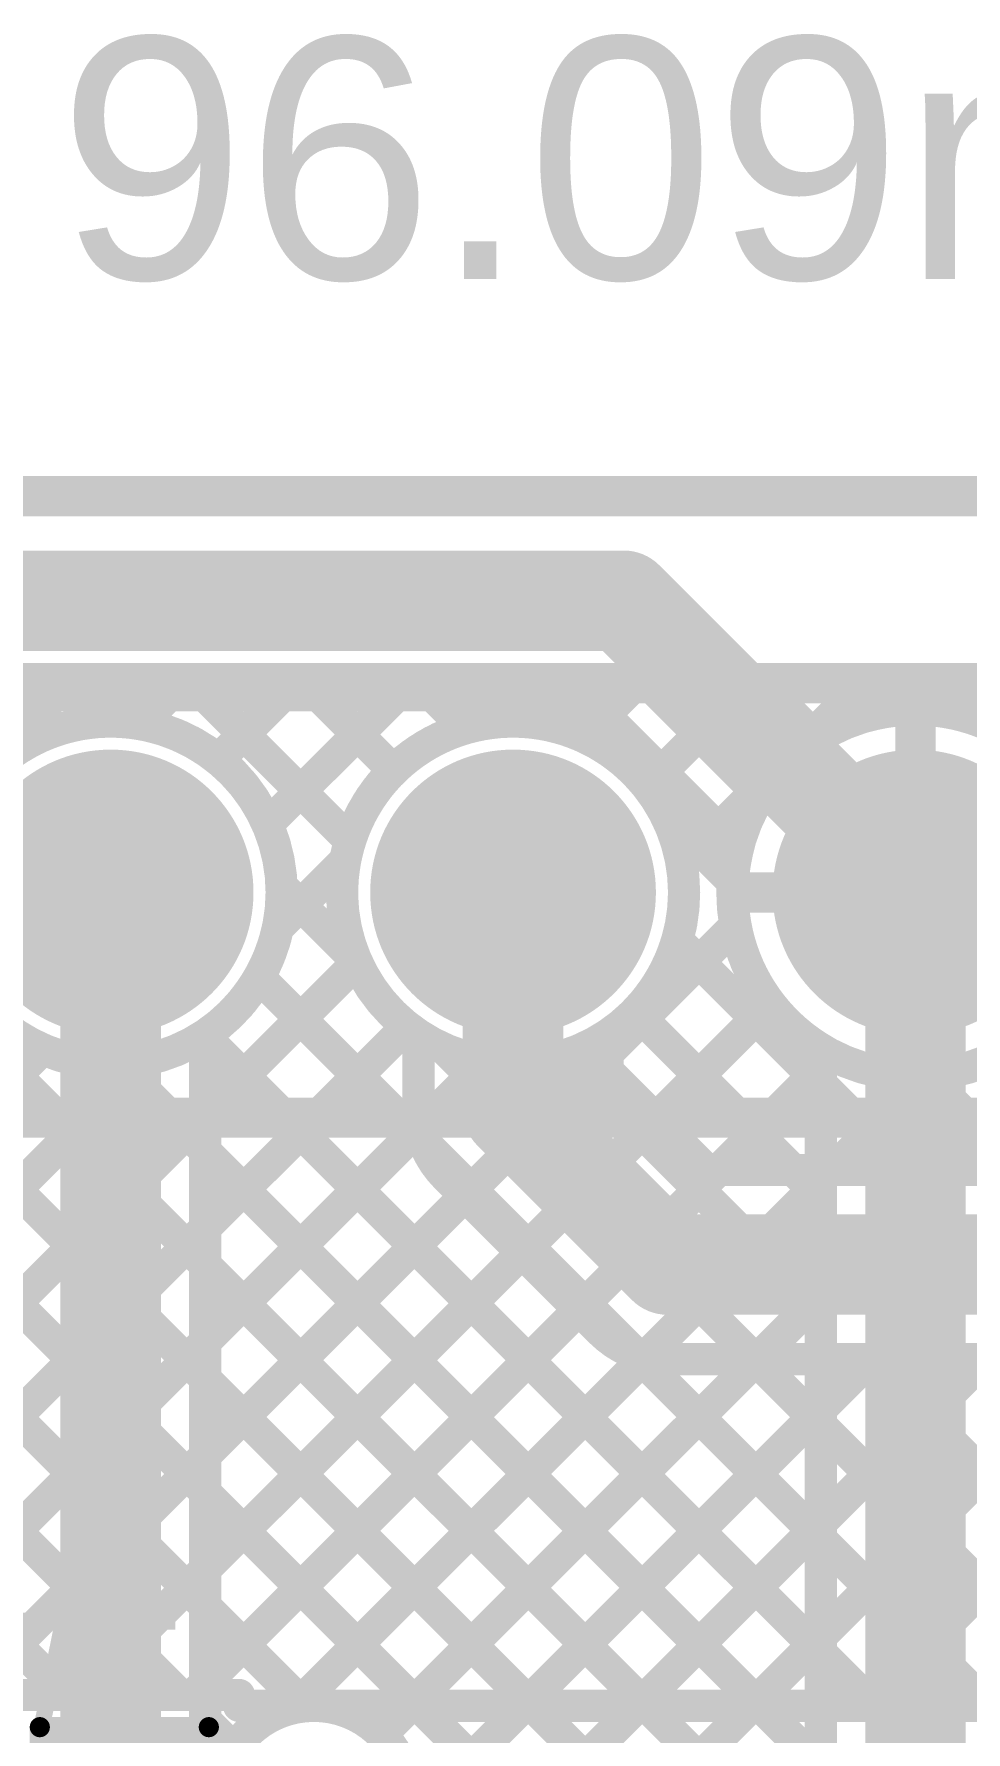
# Model space of a CAD drawing. Header units: millimetres. Extents: x -0.32 to 3.69, y -0.11 to 2.37.
# Drawn here: x 1.5745 to 1.8062, y 1.9478 to 2.3699 of the extents above; entities that cross this region are included whole.
import ezdxf

# ---------------------------------------------------------------- set-up
doc = ezdxf.new("R2010")
doc.units = ezdxf.units.MM
doc.header["$MEASUREMENT"] = 0
for name, color, linetype in [('BottomLayer', 5, 'Continuous'), ('BottomSolder', 6, 'Continuous'), ('Mechanical1', 6, 'Continuous'), ('Mechanical2', 216, 'Continuous'), ('MultiLayer', 9, 'Continuous'), ('PadHoleLayer', 156, 'Continuous'), ('TopLayer', 1, 'Continuous'), ('TopOverlay', 2, 'Continuous'), ('TopPaste', 8, 'Continuous'), ('TopSolder', 216, 'Continuous')]:
    doc.layers.add(name, color=color, linetype=linetype)
doc.styles.add('Arial', font='', dxfattribs={"height": 0.2})
doc.styles.get('Arial').set_extended_font_data('Arial')

# ---------------------------------------------------------------- blocks, each defined once
blk = doc.blocks.new('R___0603_18')
at = {"layer": 'TopLayer'}
for points in [[(-0.015, 0.0175), (-0.015, -0.0175), (-0.045, -0.0175), (-0.045, 0.0175)], [(0.045, 0.0175), (0.045, -0.0175), (0.015, -0.0175), (0.015, 0.0175)]]:
    blk.add_hatch(color=1, dxfattribs=at).paths.add_polyline_path(points)
at = {"layer": 'TopPaste'}
for points in [[(-0.015, 0.0175), (-0.015, -0.0175), (-0.045, -0.0175), (-0.045, 0.0175)], [(0.045, 0.0175), (0.045, -0.0175), (0.015, -0.0175), (0.015, 0.0175)]]:
    blk.add_hatch(color=8, dxfattribs=at).paths.add_polyline_path(points)
at = {"layer": 'TopSolder'}
for points in [[(-0.011, 0.0215), (-0.011, -0.0215), (-0.049, -0.0215), (-0.049, 0.0215)], [(0.049, 0.0215), (0.049, -0.0215), (0.011, -0.0215), (0.011, 0.0215)]]:
    blk.add_hatch(color=216, dxfattribs=at).paths.add_polyline_path(points)
at = {"layer": 'TopOverlay', "const_width": 0.005}
for points in [[(-0.048, 0.021), (-0.048, -0.021)], [(-0.048, 0.021), (0.048, 0.021)], [(0.048, 0.021), (0.048, -0.021)], [(-0.048, -0.021), (0.048, -0.021)]]:
    blk.add_lwpolyline(points, dxfattribs=at)
at = {"layer": 'TopOverlay', "const_width": 0.0025}
for points in [[(-0.04925, 0.021, 1), (-0.04675, 0.021, 1)], [(-0.04925, 0.021, 1), (-0.04675, 0.021, 1)], [(0.04675, 0.021, 1), (0.04925, 0.021, 1)], [(0.04675, 0.021, 1), (0.04925, 0.021, 1)], [(-0.04925, -0.021, 1), (-0.04675, -0.021, 1)], [(-0.04925, -0.021, 1), (-0.04675, -0.021, 1)], [(0.04675, -0.021, 1), (0.04925, -0.021, 1)], [(0.04675, -0.021, 1), (0.04925, -0.021, 1)]]:
    blk.add_lwpolyline(points, format="xyb", close=True, dxfattribs=at)
blk = doc.blocks.new('PPPC161LFBN_RC__48')
at = {"layer": 'BottomLayer'}
h = blk.add_hatch(color=5, dxfattribs=at)
edge = h.paths.add_edge_path()
edge.add_arc((0.55, 0), 0.0315, 0, 360)
h = blk.add_hatch(color=5, dxfattribs=at)
edge = h.paths.add_edge_path()
edge.add_arc((0.65, 0), 0.0315, 0, 360)
h = blk.add_hatch(color=5, dxfattribs=at)
edge = h.paths.add_edge_path()
edge.add_arc((0.75, 0), 0.0315, 0, 360)
at = {"layer": 'BottomSolder'}
h = blk.add_hatch(color=6, dxfattribs=at)
edge = h.paths.add_edge_path()
edge.add_arc((0.55, 0), 0.0355, 0, 360)
h = blk.add_hatch(color=6, dxfattribs=at)
edge = h.paths.add_edge_path()
edge.add_arc((0.65, 0), 0.0355, 0, 360)
h = blk.add_hatch(color=6, dxfattribs=at)
edge = h.paths.add_edge_path()
edge.add_arc((0.75, 0), 0.0355, 0, 360)
at = {"layer": 'MultiLayer'}
h = blk.add_hatch(color=9, dxfattribs=at)
edge = h.paths.add_edge_path()
edge.add_arc((0.55, 0), 0.0315, 0, 360)
h = blk.add_hatch(color=9, dxfattribs=at)
edge = h.paths.add_edge_path()
edge.add_arc((0.65, 0), 0.0315, 0, 360)
h = blk.add_hatch(color=9, dxfattribs=at)
edge = h.paths.add_edge_path()
edge.add_arc((0.75, 0), 0.0315, 0, 360)
at = {"layer": 'PadHoleLayer'}
h = blk.add_hatch(color=156, dxfattribs=at)
edge = h.paths.add_edge_path()
edge.add_arc((0.55, 0), 0.01772, 0, 360)
h = blk.add_hatch(color=156, dxfattribs=at)
edge = h.paths.add_edge_path()
edge.add_arc((0.65, 0), 0.01772, 0, 360)
h = blk.add_hatch(color=156, dxfattribs=at)
edge = h.paths.add_edge_path()
edge.add_arc((0.75, 0), 0.01772, 0, 360)
at = {"layer": 'TopLayer'}
h = blk.add_hatch(color=1, dxfattribs=at)
edge = h.paths.add_edge_path()
edge.add_arc((0.55, 0), 0.0315, 0, 360)
h = blk.add_hatch(color=1, dxfattribs=at)
edge = h.paths.add_edge_path()
edge.add_arc((0.65, 0), 0.0315, 0, 360)
h = blk.add_hatch(color=1, dxfattribs=at)
edge = h.paths.add_edge_path()
edge.add_arc((0.75, 0), 0.0315, 0, 360)
at = {"layer": 'TopSolder'}
h = blk.add_hatch(color=216, dxfattribs=at)
edge = h.paths.add_edge_path()
edge.add_arc((0.55, 0), 0.0355, 0, 360)
h = blk.add_hatch(color=216, dxfattribs=at)
edge = h.paths.add_edge_path()
edge.add_arc((0.65, 0), 0.0355, 0, 360)
h = blk.add_hatch(color=216, dxfattribs=at)
edge = h.paths.add_edge_path()
edge.add_arc((0.75, 0), 0.0355, 0, 360)
at = {"layer": 'TopOverlay', "const_width": 0.01}
for points in [[(0.005, 0.052), (0.816, 0.052)], [(-0.801, -0.056), (0.815, -0.056)]]:
    blk.add_lwpolyline(points, dxfattribs=at)

msp = doc.modelspace()

# ---------------------------------------------------------------- linework, layer by layer
at = {"layer": 'BottomLayer'}
for points, const_width in [([(0.09279, 2.208), (1.851, 2.208)], 0.008), ([(1.5358, 2.16149), (1.58231, 2.208)], 0.008), ([(1.55787, 2.208), (1.57249, 2.19338)], 0.008), ([(1.58615, 2.208), (1.59519, 2.19897)], 0.008), ([(1.60095, 2.19836), (1.6106, 2.208)], 0.008), ([(1.61444, 2.208), (1.65309, 2.16935)], 0.008), ([(1.62038, 2.1895), (1.63888, 2.208)], 0.008), ([(1.63258, 2.17342), (1.66717, 2.208)], 0.008), ([(1.64272, 2.208), (1.66386, 2.18686)], 0.008), ([(1.67101, 2.208), (1.68171, 2.1973)], 0.008), ([(1.68571, 2.19826), (1.69545, 2.208)], 0.008), ([(1.69929, 2.208), (1.71296, 2.19433)], 0.008), ([(1.711, 2.19527), (1.72374, 2.208)], 0.008), ([(1.72691, 2.18289), (1.75202, 2.208)], 0.008), ([(1.72758, 2.208), (1.755, 2.18058)], 0.008), ([(1.73556, 2.16325), (1.7803, 2.208)], 0.008), ([(1.75586, 2.208), (1.76905, 2.19481)], 0.008), ([(1.78414, 2.208), (1.79027, 2.20187)], 0.008), ([(1.80183, 2.20124), (1.80859, 2.208)], 0.008), ([(1.7936, 2.1565), (1.7936, 2.198)], 0.01), ([(1.73143, 2.17586), (1.74818, 2.15911)], 0.008), ([(1.5936, 1.87277), (1.5936, 2.1565)], 0.025), ([(1.63518, 2.14773), (1.65184, 2.16439)], 0.008), ([(1.6936, 2.1024), (1.6936, 2.1565)], 0.025), ([(1.63607, 2.15809), (1.65465, 2.1395)], 0.008), ([(1.7521, 2.1565), (1.7936, 2.1565)], 0.01), ([(1.7936, 2.1565), (1.8351, 2.1565)], 0.01), ([(1.7936, 2.115), (1.7936, 2.1565)], 0.01), ([(1.7171, 2.11651), (1.74886, 2.14827)], 0.008), ([(1.7344, 2.14461), (1.79151, 2.0875)], 0.008), ([(1.6171, 2.10136), (1.65483, 2.1391)], 0.008), ([(1.80123, 2.0875), (1.851, 2.13727)], 0.008), ([(1.63048, 2.13539), (1.67152, 2.09435)], 0.008), ([(1.72905, 2.10018), (1.75758, 2.12871)], 0.008), ([(1.72396, 2.12676), (1.76322, 2.0875)], 0.008), ([(1.6171, 2.07308), (1.66721, 2.12319)], 0.008), ([(1.6171, 1.89848), (1.6171, 2.12109)], 0.008), ([(1.6171, 2.12049), (1.78329, 1.9543)], 0.008), ([(1.6701, 2.1024), (1.6701, 2.12109)], 0.008), ([(1.7171, 2.11213), (1.7171, 2.12109)], 0.008), ([(1.74466, 2.0875), (1.77306, 2.1159)], 0.008), ([(1.6936, 2.1024), (1.732, 2.064)], 0.025), ([(1.7171, 2.11213), (1.74173, 2.0875)], 0.008), ([(1.77294, 2.0875), (1.79654, 2.1111)], 0.008), ([(1.79621, 2.11108), (1.81979, 2.0875)], 0.008), ([(1.6171, 2.0448), (1.67048, 2.09818)], 0.008), ([(1.6171, 2.0922), (1.755, 1.9543)], 0.008), ([(1.677, 2.08577), (1.71537, 2.0474)], 0.008), ([(1.74173, 2.0875), (1.851, 2.0875)], 0.008), ([(1.6171, 2.01651), (1.68168, 2.08109)], 0.008), ([(1.732, 2.064), (1.8745, 2.064)], 0.025), ([(1.6171, 1.98823), (1.69582, 2.06695)], 0.008), ([(1.6171, 2.06392), (1.72672, 1.9543)], 0.008), ([(1.6171, 1.95994), (1.70996, 2.0528)], 0.008), ([(1.63923, 1.95379), (1.72658, 2.04113)], 0.008), ([(1.66803, 1.9543), (1.75423, 2.0405)], 0.008), ([(1.69631, 1.9543), (1.78251, 2.0405)], 0.008), ([(1.72395, 2.04192), (1.81157, 1.9543)], 0.008), ([(1.72459, 1.9543), (1.81079, 2.0405)], 0.008), ([(1.732, 2.0405), (1.851, 2.0405)], 0.008), ([(1.75288, 1.9543), (1.83908, 2.0405)], 0.008), ([(1.75365, 2.0405), (1.83985, 1.9543)], 0.008), ([(1.78194, 2.0405), (1.86814, 1.9543)], 0.008), ([(1.6171, 2.03563), (1.69843, 1.9543)], 0.008), ([(1.78116, 1.9543), (1.85986, 2.033)], 0.008), ([(1.80945, 1.9543), (1.88815, 2.033)], 0.008), ([(1.6171, 2.00735), (1.67015, 1.9543)], 0.008), ([(1.6171, 1.97906), (1.64196, 1.9542)], 0.008), ([(1.6171, 1.95078), (1.62435, 1.94353)], 0.008), ([(1.6441, 1.9543), (1.95807, 1.9543)], 0.008)]:
    msp.add_lwpolyline(points, dxfattribs=dict(at, const_width=const_width))
for points, const_width in [([(1.58031, 2.208, 1), (1.58431, 2.208, 1)], 0.004), ([(1.58415, 2.208, 1), (1.58815, 2.208, 1)], 0.004), ([(1.6086, 2.208, 1), (1.6126, 2.208, 1)], 0.004), ([(1.61244, 2.208, 1), (1.61644, 2.208, 1)], 0.004), ([(1.63688, 2.208, 1), (1.64088, 2.208, 1)], 0.004), ([(1.64072, 2.208, 1), (1.64472, 2.208, 1)], 0.004), ([(1.66517, 2.208, 1), (1.66917, 2.208, 1)], 0.004), ([(1.66901, 2.208, 1), (1.67301, 2.208, 1)], 0.004), ([(1.69345, 2.208, 1), (1.69745, 2.208, 1)], 0.004), ([(1.69729, 2.208, 1), (1.70129, 2.208, 1)], 0.004), ([(1.72174, 2.208, 1), (1.72574, 2.208, 1)], 0.004), ([(1.72558, 2.208, 1), (1.72958, 2.208, 1)], 0.004), ([(1.75002, 2.208, 1), (1.75402, 2.208, 1)], 0.004), ([(1.75386, 2.208, 1), (1.75786, 2.208, 1)], 0.004), ([(1.7783, 2.208, 1), (1.7823, 2.208, 1)], 0.004), ([(1.78214, 2.208, 1), (1.78614, 2.208, 1)], 0.004), ([(1.80659, 2.208, 1), (1.81059, 2.208, 1)], 0.004), ([(1.8391, 2.1565, 1), (1.7481, 2.1565, 1)], 0.008), ([(1.78827, 2.20187, 1), (1.79227, 2.20187, 1)], 0.004), ([(1.79983, 2.20124, 1), (1.80383, 2.20124, 1)], 0.004), ([(1.59319, 2.19897, 1), (1.59719, 2.19897, 1)], 0.004), ([(1.59895, 2.19836, 1), (1.60295, 2.19836, 1)], 0.004), ([(1.67971, 2.1973, 1), (1.68371, 2.1973, 1)], 0.004), ([(1.68371, 2.19826, 1), (1.68771, 2.19826, 1)], 0.004), ([(1.709, 2.19527, 1), (1.713, 2.19527, 1)], 0.004), ([(1.7911, 2.198, 1), (1.7961, 2.198, 1)], 0.005), ([(1.57049, 2.19338, 1), (1.57449, 2.19338, 1)], 0.004), ([(1.71096, 2.19433, 1), (1.71496, 2.19433, 1)], 0.004), ([(1.76705, 2.19481, 1), (1.77105, 2.19481, 1)], 0.004), ([(1.61838, 2.1895, 1), (1.62238, 2.1895, 1)], 0.004), ([(1.66186, 2.18686, 1), (1.66586, 2.18686, 1)], 0.004), ([(1.72491, 2.18289, 1), (1.72891, 2.18289, 1)], 0.004), ([(1.753, 2.18058, 1), (1.757, 2.18058, 1)], 0.004), ([(1.72943, 2.17586, 1), (1.73343, 2.17586, 1)], 0.004), ([(1.63058, 2.17342, 1), (1.63458, 2.17342, 1)], 0.004), ([(1.65109, 2.16935, 1), (1.65509, 2.16935, 1)], 0.004), ([(1.58735, 2.1565, 1), (1.59985, 2.1565, 1)], 0.0125), ([(1.64984, 2.16439, 1), (1.65384, 2.16439, 1)], 0.004), ([(1.68735, 2.1565, 1), (1.69985, 2.1565, 1)], 0.0125), ([(1.73356, 2.16325, 1), (1.73756, 2.16325, 1)], 0.004), ([(1.63407, 2.15809, 1), (1.63807, 2.15809, 1)], 0.004), ([(1.74618, 2.15911, 1), (1.75018, 2.15911, 1)], 0.004), ([(1.7496, 2.1565, 1), (1.7546, 2.1565, 1)], 0.005), ([(1.7911, 2.1565, 1), (1.7961, 2.1565, 1)], 0.005), ([(1.7911, 2.1565, 1), (1.7961, 2.1565, 1)], 0.005), ([(1.7911, 2.1565, 1), (1.7961, 2.1565, 1)], 0.005), ([(1.7911, 2.1565, 1), (1.7961, 2.1565, 1)], 0.005), ([(1.6341, 2.1565, 1), (1.6381, 2.1565, 1)], 0.004), ([(1.6341, 2.1565, 1), (1.6381, 2.1565, 1)], 0.004), ([(1.7341, 2.1565, 1), (1.7381, 2.1565, 1)], 0.004), ([(1.7341, 2.1565, 1), (1.7381, 2.1565, 1)], 0.004), ([(1.7461, 2.1565, 1), (1.7501, 2.1565, 1)], 0.004), ([(1.63318, 2.14773, 1), (1.63718, 2.14773, 1)], 0.004), ([(1.7324, 2.14461, 1), (1.7364, 2.14461, 1)], 0.004), ([(1.74686, 2.14827, 1), (1.75086, 2.14827, 1)], 0.004), ([(1.65265, 2.1395, 1), (1.65665, 2.1395, 1)], 0.004), ([(1.65283, 2.1391, 1), (1.65683, 2.1391, 1)], 0.004), ([(1.62848, 2.13539, 1), (1.63248, 2.13539, 1)], 0.004), ([(1.75558, 2.12871, 1), (1.75958, 2.12871, 1)], 0.004), ([(1.72196, 2.12676, 1), (1.72596, 2.12676, 1)], 0.004), ([(1.6151, 2.12109, 1), (1.6191, 2.12109, 1)], 0.004), ([(1.6151, 2.12109, 1), (1.6191, 2.12109, 1)], 0.004), ([(1.6151, 2.12049, 1), (1.6191, 2.12049, 1)], 0.004), ([(1.66521, 2.12319, 1), (1.66921, 2.12319, 1)], 0.004), ([(1.6681, 2.12109, 1), (1.6721, 2.12109, 1)], 0.004), ([(1.6681, 2.12109, 1), (1.6721, 2.12109, 1)], 0.004), ([(1.7151, 2.12109, 1), (1.7191, 2.12109, 1)], 0.004), ([(1.7151, 2.12109, 1), (1.7191, 2.12109, 1)], 0.004), ([(1.7151, 2.11651, 1), (1.7191, 2.11651, 1)], 0.004), ([(1.77106, 2.1159, 1), (1.77506, 2.1159, 1)], 0.004), ([(1.7911, 2.115, 1), (1.7961, 2.115, 1)], 0.005), ([(1.68735, 2.1024, 1), (1.69985, 2.1024, 1)], 0.0125), ([(1.68735, 2.1024, 1), (1.69985, 2.1024, 1)], 0.0125), ([(1.7151, 2.11213, 1), (1.7191, 2.11213, 1)], 0.004), ([(1.7151, 2.11213, 1), (1.7191, 2.11213, 1)], 0.004), ([(1.79421, 2.11108, 1), (1.79821, 2.11108, 1)], 0.004), ([(1.79454, 2.1111, 1), (1.79854, 2.1111, 1)], 0.004), ([(1.6681, 2.1024, 1), (1.6721, 2.1024, 1)], 0.004), ([(1.6681, 2.1024, 1), (1.6721, 2.1024, 1)], 0.004), ([(1.6681, 2.1024, 1), (1.6721, 2.1024, 1)], 0.004), ([(1.6151, 2.10136, 1), (1.6191, 2.10136, 1)], 0.004), ([(1.66848, 2.09818, 1), (1.67248, 2.09818, 1)], 0.004), ([(1.72705, 2.10018, 1), (1.73105, 2.10018, 1)], 0.004), ([(1.66952, 2.09435, 1), (1.67352, 2.09435, 1)], 0.004), ([(1.6151, 2.0922, 1), (1.6191, 2.0922, 1)], 0.004), ([(1.67498, 2.08578, 1), (1.67898, 2.08578, 1)], 0.004), ([(1.675, 2.08577, 1), (1.679, 2.08577, 1)], 0.004), ([(1.675, 2.08577, 1), (1.679, 2.08577, 1)], 0.004), ([(1.73973, 2.0875, 1), (1.74373, 2.0875, 1)], 0.004), ([(1.73973, 2.0875, 1), (1.74373, 2.0875, 1)], 0.004), ([(1.74266, 2.0875, 1), (1.74666, 2.0875, 1)], 0.004), ([(1.76122, 2.0875, 1), (1.76522, 2.0875, 1)], 0.004), ([(1.77094, 2.0875, 1), (1.77494, 2.0875, 1)], 0.004), ([(1.78951, 2.0875, 1), (1.79351, 2.0875, 1)], 0.004), ([(1.79923, 2.0875, 1), (1.80323, 2.0875, 1)], 0.004), ([(1.67968, 2.08109, 1), (1.68368, 2.08109, 1)], 0.004), ([(1.6151, 2.07308, 1), (1.6191, 2.07308, 1)], 0.004), ([(1.72575, 2.064, 1), (1.73825, 2.064, 1)], 0.0125), ([(1.72575, 2.064, 1), (1.73825, 2.064, 1)], 0.0125), ([(1.69382, 2.06695, 1), (1.69782, 2.06695, 1)], 0.004), ([(1.6151, 2.06392, 1), (1.6191, 2.06392, 1)], 0.004), ([(1.70796, 2.0528, 1), (1.71196, 2.0528, 1)], 0.004), ([(1.6151, 2.0448, 1), (1.6191, 2.0448, 1)], 0.004), ([(1.71337, 2.0474, 1), (1.71737, 2.0474, 1)], 0.004), ([(1.71337, 2.0474, 1), (1.71737, 2.0474, 1)], 0.004), ([(1.71338, 2.04738, 1), (1.71738, 2.04738, 1)], 0.004), ([(1.72195, 2.04192, 1), (1.72595, 2.04192, 1)], 0.004), ([(1.72458, 2.04113, 1), (1.72858, 2.04113, 1)], 0.004), ([(1.73, 2.0405, 1), (1.734, 2.0405, 1)], 0.004), ([(1.73, 2.0405, 1), (1.734, 2.0405, 1)], 0.004), ([(1.73, 2.0405, 1), (1.734, 2.0405, 1)], 0.004), ([(1.75165, 2.0405, 1), (1.75565, 2.0405, 1)], 0.004), ([(1.75223, 2.0405, 1), (1.75623, 2.0405, 1)], 0.004), ([(1.77994, 2.0405, 1), (1.78394, 2.0405, 1)], 0.004), ([(1.78051, 2.0405, 1), (1.78451, 2.0405, 1)], 0.004), ([(1.6151, 2.03563, 1), (1.6191, 2.03563, 1)], 0.004), ([(1.6151, 2.01651, 1), (1.6191, 2.01651, 1)], 0.004), ([(1.6151, 2.00735, 1), (1.6191, 2.00735, 1)], 0.004), ([(1.6151, 1.98823, 1), (1.6191, 1.98823, 1)], 0.004), ([(1.6151, 1.97906, 1), (1.6191, 1.97906, 1)], 0.004), ([(1.6151, 1.95994, 1), (1.6191, 1.95994, 1)], 0.004), ([(1.6151, 1.95078, 1), (1.6191, 1.95078, 1)], 0.004), ([(1.63723, 1.95379, 1), (1.64123, 1.95379, 1)], 0.004), ([(1.63996, 1.9542, 1), (1.64396, 1.9542, 1)], 0.004), ([(1.6421, 1.9543, 1), (1.6461, 1.9543, 1)], 0.004), ([(1.6421, 1.9543, 1), (1.6461, 1.9543, 1)], 0.004), ([(1.66603, 1.9543, 1), (1.67003, 1.9543, 1)], 0.004), ([(1.66815, 1.9543, 1), (1.67215, 1.9543, 1)], 0.004), ([(1.69431, 1.9543, 1), (1.69831, 1.9543, 1)], 0.004), ([(1.69643, 1.9543, 1), (1.70043, 1.9543, 1)], 0.004), ([(1.72259, 1.9543, 1), (1.72659, 1.9543, 1)], 0.004), ([(1.72472, 1.9543, 1), (1.72872, 1.9543, 1)], 0.004), ([(1.75088, 1.9543, 1), (1.75488, 1.9543, 1)], 0.004), ([(1.753, 1.9543, 1), (1.757, 1.9543, 1)], 0.004), ([(1.77916, 1.9543, 1), (1.78316, 1.9543, 1)], 0.004), ([(1.78129, 1.9543, 1), (1.78529, 1.9543, 1)], 0.004), ([(1.80745, 1.9543, 1), (1.81145, 1.9543, 1)], 0.004)]:
    msp.add_lwpolyline(points, format="xyb", close=True, dxfattribs=dict(at, const_width=const_width))
at = {"layer": 'BottomLayer', "const_width": 0.008}
for points in [[(1.5701, 2.12109, -1.671333), (1.6361, 2.1565)], [(1.6701, 2.12109, -1.671333), (1.7361, 2.1565)], [(1.6361, 2.1565, -0.25131), (1.6171, 2.12109)], [(1.7361, 2.1565, -0.25131), (1.7171, 2.12109)], [(1.67698, 2.08578, -0.198912), (1.6701, 2.1024)], [(1.677, 2.08577, -0.199188), (1.6701, 2.1024)], [(1.732, 2.0405, -0.199188), (1.71537, 2.0474)], [(1.732, 2.0405, -0.198912), (1.71538, 2.04738)], [(1.6441, 1.9073, -1), (1.6441, 1.9543)]]:
    msp.add_lwpolyline(points, format="xyb", dxfattribs=at)
at = {"layer": 'Mechanical2', "const_width": 0.01}
msp.add_lwpolyline([(-0.1, 2.255), (3.325, 2.255)], dxfattribs=at)
at = {"layer": 'TopLayer'}
for points, const_width in [([(0.7661, 2.229), (1.7211, 2.229)], 0.025), ([(1.7211, 2.229), (1.7936, 2.1565)], 0.025), ([(1.77533, 2.208), (3.13221, 2.208)], 0.008), ([(1.77533, 2.208), (1.78267, 2.20066)], 0.008), ([(1.77782, 2.20551), (1.7803, 2.208)], 0.008), ([(1.78414, 2.208), (1.79027, 2.20187)], 0.008), ([(1.80183, 2.20124), (1.80859, 2.208)], 0.008), ([(0.77583, 2.2055), (1.71137, 2.2055)], 0.008), ([(1.5358, 2.16149), (1.57981, 2.2055)], 0.008), ([(1.56037, 2.2055), (1.57249, 2.19338)], 0.008), ([(1.58865, 2.2055), (1.59519, 2.19897)], 0.008), ([(1.60095, 2.19836), (1.6081, 2.2055)], 0.008), ([(1.61694, 2.2055), (1.65309, 2.16935)], 0.008), ([(1.62038, 2.1895), (1.63638, 2.2055)], 0.008), ([(1.63258, 2.17342), (1.66467, 2.2055)], 0.008), ([(1.64522, 2.2055), (1.66386, 2.18686)], 0.008), ([(1.67351, 2.2055), (1.68171, 2.1973)], 0.008), ([(1.68571, 2.19826), (1.69295, 2.2055)], 0.008), ([(1.70179, 2.2055), (1.71296, 2.19433)], 0.008), ([(1.71137, 2.2055), (1.74944, 2.16743)], 0.008), ([(1.711, 2.19527), (1.7163, 2.20057)], 0.008), ([(1.7936, 2.1565), (1.7936, 2.198)], 0.01), ([(1.72691, 2.18289), (1.73044, 2.18642)], 0.008), ([(1.73143, 2.17586), (1.74818, 2.15911)], 0.008), ([(1.73556, 2.16325), (1.74459, 2.17228)], 0.008), ([(1.63518, 2.14773), (1.65184, 2.16439)], 0.008), ([(1.7936, 1.87087), (1.7936, 2.1565)], 0.025), ([(1.63607, 2.15809), (1.65465, 2.1395)], 0.008), ([(1.7521, 2.1565), (1.7936, 2.1565)], 0.01), ([(1.7936, 2.1565), (1.8351, 2.1565)], 0.01), ([(1.53483, 2.14619), (1.7701, 1.91092)], 0.008), ([(1.55509, 1.9545), (1.74886, 2.14827)], 0.008), ([(1.7344, 2.14461), (1.7701, 2.10891)], 0.008), ([(1.4312, 2.13669), (1.61088, 1.957)], 0.008), ([(1.47024, 1.9545), (1.65483, 2.1391)], 0.008), ([(1.63048, 2.13539), (1.7701, 1.99577)], 0.008), ([(1.52494, 2.1278), (1.7701, 1.88263)], 0.008), ([(1.58587, 1.957), (1.75758, 2.12871)], 0.008), ([(1.72396, 2.12676), (1.7701, 2.08062)], 0.008), ([(1.41794, 2.12166), (1.5826, 1.957)], 0.008), ([(1.49852, 1.9545), (1.66721, 2.12319)], 0.008), ([(1.61673, 2.12085), (1.7701, 1.96749)], 0.008), ([(1.41617, 1.957), (1.57668, 2.11752)], 0.008), ([(1.47989, 2.11628), (1.64186, 1.9543)], 0.008), ([(1.50795, 2.1165), (2.19411, 1.43034)], 0.008), ([(1.6766, 2.11755), (1.7701, 2.02405)], 0.008), ([(1.70645, 2.11599), (1.7701, 2.05234)], 0.008), ([(1.7701, 1.88155), (1.7701, 2.11754)], 0.008), ([(1.44195, 1.9545), (1.60237, 2.11492)], 0.008), ([(1.5268, 1.9545), (1.68685, 2.11454)], 0.008), ([(1.59527, 2.11404), (1.7701, 1.9392)], 0.008), ([(1.61416, 1.957), (1.7701, 2.11294)], 0.008), ([(1.63974, 1.9543), (1.7701, 2.08466)], 0.008), ([(1.66093, 1.9472), (1.7701, 2.05637)], 0.008), ([(1.66683, 1.92482), (1.7701, 2.02809)], 0.008), ([(1.6255, 1.85521), (1.7701, 1.99981)], 0.008), ([(1.58558, 1.787), (1.7701, 1.97152)], 0.008), ([(1.5685, 1.957), (1.6255, 1.957)], 0.008), ([(1.6255, 1.9543), (1.6441, 1.9543)], 0.008)]:
    msp.add_lwpolyline(points, dxfattribs=dict(at, const_width=const_width))
for points, const_width in [([(1.71485, 2.229, 1), (1.72735, 2.229, 1)], 0.0125), ([(1.71485, 2.229, 1), (1.72735, 2.229, 1)], 0.0125), ([(1.77333, 2.208, 1), (1.77733, 2.208, 1)], 0.004), ([(1.77333, 2.208, 1), (1.77733, 2.208, 1)], 0.004), ([(1.7783, 2.208, 1), (1.7823, 2.208, 1)], 0.004), ([(1.78214, 2.208, 1), (1.78614, 2.208, 1)], 0.004), ([(1.80659, 2.208, 1), (1.81059, 2.208, 1)], 0.004), ([(1.57781, 2.2055, 1), (1.58181, 2.2055, 1)], 0.004), ([(1.58665, 2.2055, 1), (1.59065, 2.2055, 1)], 0.004), ([(1.6061, 2.2055, 1), (1.6101, 2.2055, 1)], 0.004), ([(1.61494, 2.2055, 1), (1.61894, 2.2055, 1)], 0.004), ([(1.63438, 2.2055, 1), (1.63838, 2.2055, 1)], 0.004), ([(1.64322, 2.2055, 1), (1.64722, 2.2055, 1)], 0.004), ([(1.66267, 2.2055, 1), (1.66667, 2.2055, 1)], 0.004), ([(1.67151, 2.2055, 1), (1.67551, 2.2055, 1)], 0.004), ([(1.69095, 2.2055, 1), (1.69495, 2.2055, 1)], 0.004), ([(1.69979, 2.2055, 1), (1.70379, 2.2055, 1)], 0.004), ([(1.70937, 2.2055, 1), (1.71337, 2.2055, 1)], 0.004), ([(1.70937, 2.2055, 1), (1.71337, 2.2055, 1)], 0.004), ([(1.77582, 2.20551, 1), (1.77982, 2.20551, 1)], 0.004), ([(1.7143, 2.20057, 1), (1.7183, 2.20057, 1)], 0.004), ([(1.78067, 2.20066, 1), (1.78467, 2.20066, 1)], 0.004), ([(1.78067, 2.20066, 1), (1.78467, 2.20066, 1)], 0.004), ([(1.78827, 2.20187, 1), (1.79227, 2.20187, 1)], 0.004), ([(1.79983, 2.20124, 1), (1.80383, 2.20124, 1)], 0.004), ([(1.6361, 2.1565, 1), (1.5511, 2.1565, 1)], 0.008), ([(1.59319, 2.19897, 1), (1.59719, 2.19897, 1)], 0.004), ([(1.59895, 2.19836, 1), (1.60295, 2.19836, 1)], 0.004), ([(1.7361, 2.1565, 1), (1.6511, 2.1565, 1)], 0.008), ([(1.67971, 2.1973, 1), (1.68371, 2.1973, 1)], 0.004), ([(1.68371, 2.19826, 1), (1.68771, 2.19826, 1)], 0.004), ([(1.709, 2.19527, 1), (1.713, 2.19527, 1)], 0.004), ([(1.7911, 2.198, 1), (1.7961, 2.198, 1)], 0.005), ([(1.57049, 2.19338, 1), (1.57449, 2.19338, 1)], 0.004), ([(1.71096, 2.19433, 1), (1.71496, 2.19433, 1)], 0.004), ([(1.61838, 2.1895, 1), (1.62238, 2.1895, 1)], 0.004), ([(1.66186, 2.18686, 1), (1.66586, 2.18686, 1)], 0.004), ([(1.72491, 2.18289, 1), (1.72891, 2.18289, 1)], 0.004), ([(1.72844, 2.18642, 1), (1.73244, 2.18642, 1)], 0.004), ([(1.72943, 2.17586, 1), (1.73343, 2.17586, 1)], 0.004), ([(1.63058, 2.17342, 1), (1.63458, 2.17342, 1)], 0.004), ([(1.74259, 2.17228, 1), (1.74659, 2.17228, 1)], 0.004), ([(1.65109, 2.16935, 1), (1.65509, 2.16935, 1)], 0.004), ([(1.74744, 2.16743, 1), (1.75144, 2.16743, 1)], 0.004), ([(1.74744, 2.16743, 1), (1.75144, 2.16743, 1)], 0.004), ([(1.64984, 2.16439, 1), (1.65384, 2.16439, 1)], 0.004), ([(1.73356, 2.16325, 1), (1.73756, 2.16325, 1)], 0.004), ([(1.78735, 2.1565, 1), (1.79985, 2.1565, 1)], 0.0125), ([(1.78735, 2.1565, 1), (1.79985, 2.1565, 1)], 0.0125), ([(1.63407, 2.15809, 1), (1.63807, 2.15809, 1)], 0.004), ([(1.74618, 2.15911, 1), (1.75018, 2.15911, 1)], 0.004), ([(1.7496, 2.1565, 1), (1.7546, 2.1565, 1)], 0.005), ([(1.7911, 2.1565, 1), (1.7961, 2.1565, 1)], 0.005), ([(1.7911, 2.1565, 1), (1.7961, 2.1565, 1)], 0.005), ([(1.7911, 2.1565, 1), (1.7961, 2.1565, 1)], 0.005), ([(1.6341, 2.1565, 1), (1.6381, 2.1565, 1)], 0.004), ([(1.6491, 2.1565, 1), (1.6531, 2.1565, 1)], 0.004), ([(1.7341, 2.1565, 1), (1.7381, 2.1565, 1)], 0.004), ([(1.63318, 2.14773, 1), (1.63718, 2.14773, 1)], 0.004), ([(1.7324, 2.14461, 1), (1.7364, 2.14461, 1)], 0.004), ([(1.74686, 2.14827, 1), (1.75086, 2.14827, 1)], 0.004), ([(1.65265, 2.1395, 1), (1.65665, 2.1395, 1)], 0.004), ([(1.65283, 2.1391, 1), (1.65683, 2.1391, 1)], 0.004), ([(1.62848, 2.13539, 1), (1.63248, 2.13539, 1)], 0.004), ([(1.75558, 2.12871, 1), (1.75958, 2.12871, 1)], 0.004), ([(1.72196, 2.12676, 1), (1.72596, 2.12676, 1)], 0.004), ([(1.61473, 2.12085, 1), (1.61873, 2.12085, 1)], 0.004), ([(1.66521, 2.12319, 1), (1.66921, 2.12319, 1)], 0.004), ([(1.57468, 2.11752, 1), (1.57868, 2.11752, 1)], 0.004), ([(1.6746, 2.11755, 1), (1.6786, 2.11755, 1)], 0.004), ([(1.70445, 2.11599, 1), (1.70845, 2.11599, 1)], 0.004), ([(1.7681, 2.11754, 1), (1.7721, 2.11754, 1)], 0.004), ([(1.7681, 2.11754, 1), (1.7721, 2.11754, 1)], 0.004), ([(1.59327, 2.11404, 1), (1.59727, 2.11404, 1)], 0.004), ([(1.60037, 2.11492, 1), (1.60437, 2.11492, 1)], 0.004), ([(1.68485, 2.11454, 1), (1.68885, 2.11454, 1)], 0.004), ([(1.7681, 2.11294, 1), (1.7721, 2.11294, 1)], 0.004), ([(1.7681, 2.10891, 1), (1.7721, 2.10891, 1)], 0.004), ([(1.7681, 2.08466, 1), (1.7721, 2.08466, 1)], 0.004), ([(1.7681, 2.08062, 1), (1.7721, 2.08062, 1)], 0.004), ([(1.7681, 2.05637, 1), (1.7721, 2.05637, 1)], 0.004), ([(1.7681, 2.05234, 1), (1.7721, 2.05234, 1)], 0.004), ([(1.7681, 2.02809, 1), (1.7721, 2.02809, 1)], 0.004), ([(1.7681, 2.02405, 1), (1.7721, 2.02405, 1)], 0.004), ([(1.7681, 1.99981, 1), (1.7721, 1.99981, 1)], 0.004), ([(1.7681, 1.99577, 1), (1.7721, 1.99577, 1)], 0.004), ([(1.7681, 1.97152, 1), (1.7721, 1.97152, 1)], 0.004), ([(1.7681, 1.96749, 1), (1.7721, 1.96749, 1)], 0.004), ([(1.5806, 1.957, 1), (1.5846, 1.957, 1)], 0.004), ([(1.58387, 1.957, 1), (1.58787, 1.957, 1)], 0.004), ([(1.60888, 1.957, 1), (1.61288, 1.957, 1)], 0.004), ([(1.61216, 1.957, 1), (1.61616, 1.957, 1)], 0.004), ([(1.6235, 1.957, 1), (1.6275, 1.957, 1)], 0.004), ([(1.6235, 1.9543, 1), (1.6275, 1.9543, 1)], 0.004), ([(1.63774, 1.9543, 1), (1.64174, 1.9543, 1)], 0.004), ([(1.63986, 1.9543, 1), (1.64386, 1.9543, 1)], 0.004), ([(1.6421, 1.9543, 1), (1.6461, 1.9543, 1)], 0.004), ([(1.6421, 1.9543, 1), (1.6461, 1.9543, 1)], 0.004), ([(1.65893, 1.9472, 1), (1.66293, 1.9472, 1)], 0.004)]:
    msp.add_lwpolyline(points, format="xyb", close=True, dxfattribs=dict(at, const_width=const_width))
at = {"layer": 'TopLayer', "const_width": 0.008}
for points in [[(1.78267, 2.20066, -0.487195), (1.8391, 2.1565)], [(1.7701, 2.11754, -0.328787), (1.74944, 2.16743)], [(1.6441, 1.9543, -0.414214), (1.6676, 1.9308)]]:
    msp.add_lwpolyline(points, format="xyb", dxfattribs=at)

# ---------------------------------------------------------------- block references
msp.add_blockref('PPPC161LFBN_RC__48', (1.0436, 2.1565))
at = {"rotation": 90}
msp.add_blockref('R___0603_18', (1.597, 1.901), dxfattribs=at)

# ---------------------------------------------------------------- texts
at = {"layer": 'Mechanical1', "style": 'Arial'}
msp.add_text('96.09mm', height=0.06, dxfattribs=at).set_placement((1.58056, 2.30901))
at = {"layer": 'TopOverlay', "style": 'Arial'}
msp.add_text('#', height=0.055, rotation=180, dxfattribs=at).set_placement((1.61, 1.99341))

doc.saveas('drawing.dxf')
